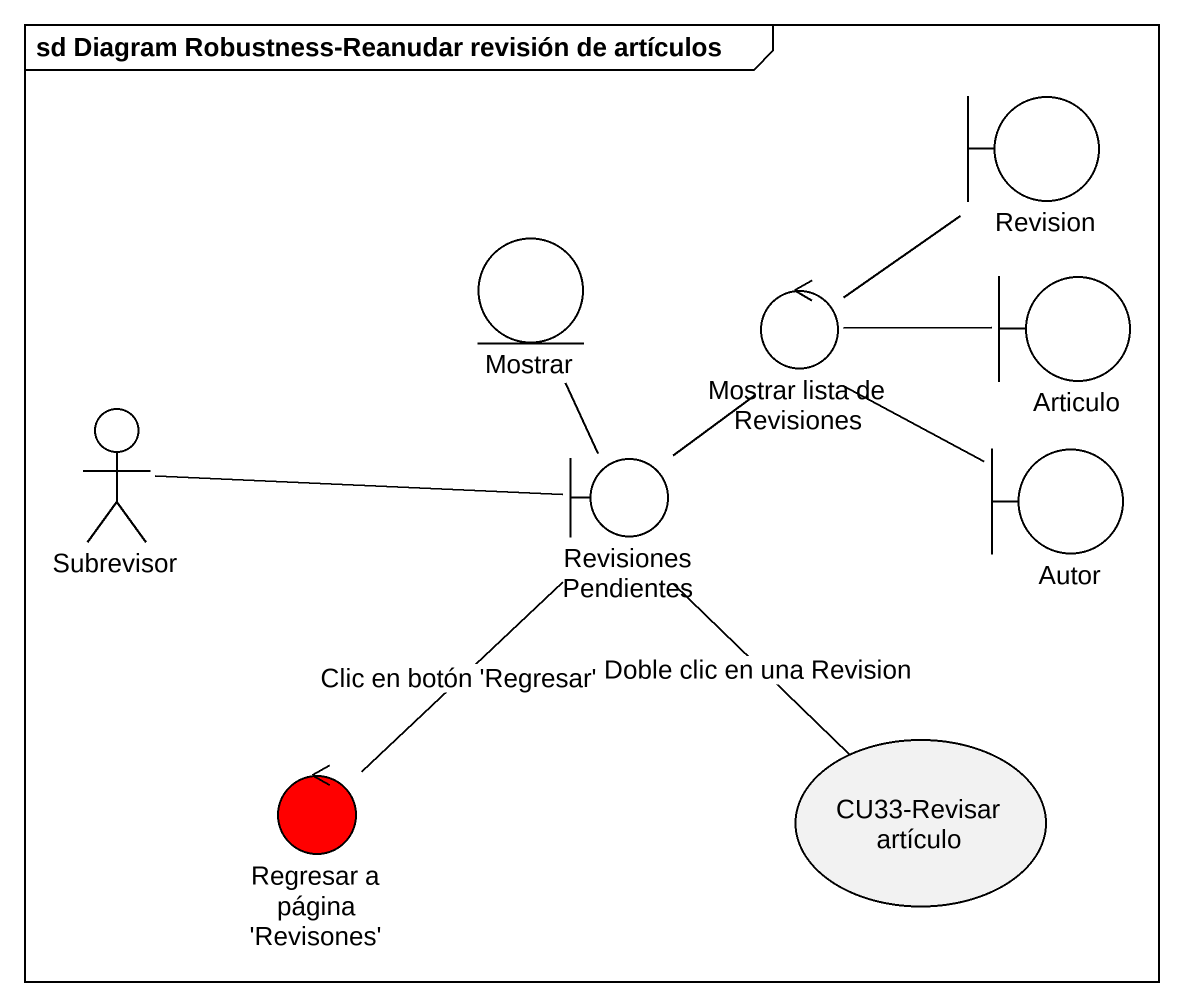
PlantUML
@startuml
mainframe sd Diagram Robustness-Reanudar revisión de artículos
boundary Revision
entity Mostrar
control "Mostrar lista de Revisiones" as Mostrar_lista_de_Revisiones
boundary Articulo
actor Subrevisor
boundary "Revisiones Pendientes" as Revisiones_Pendientes
boundary Autor
control "Regresar a página 'Revisones'" as Regresar_a_página_Revisones #FF0000
usecase "CU33-Revisar artículo" as CU33_Revisar_artículo
Revision -- Mostrar_lista_de_Revisiones
Mostrar_lista_de_Revisiones -- Revisiones_Pendientes
Articulo -left- Mostrar_lista_de_Revisiones
Subrevisor -right- Revisiones_Pendientes
Revisiones_Pendientes -up- Mostrar
Revisiones_Pendientes -- Regresar_a_página_Revisones : Clic en botón 'Regresar'
Revisiones_Pendientes -- CU33_Revisar_artículo : Doble clic en una Revision
Autor -left- Mostrar_lista_de_Revisiones
@enduml
